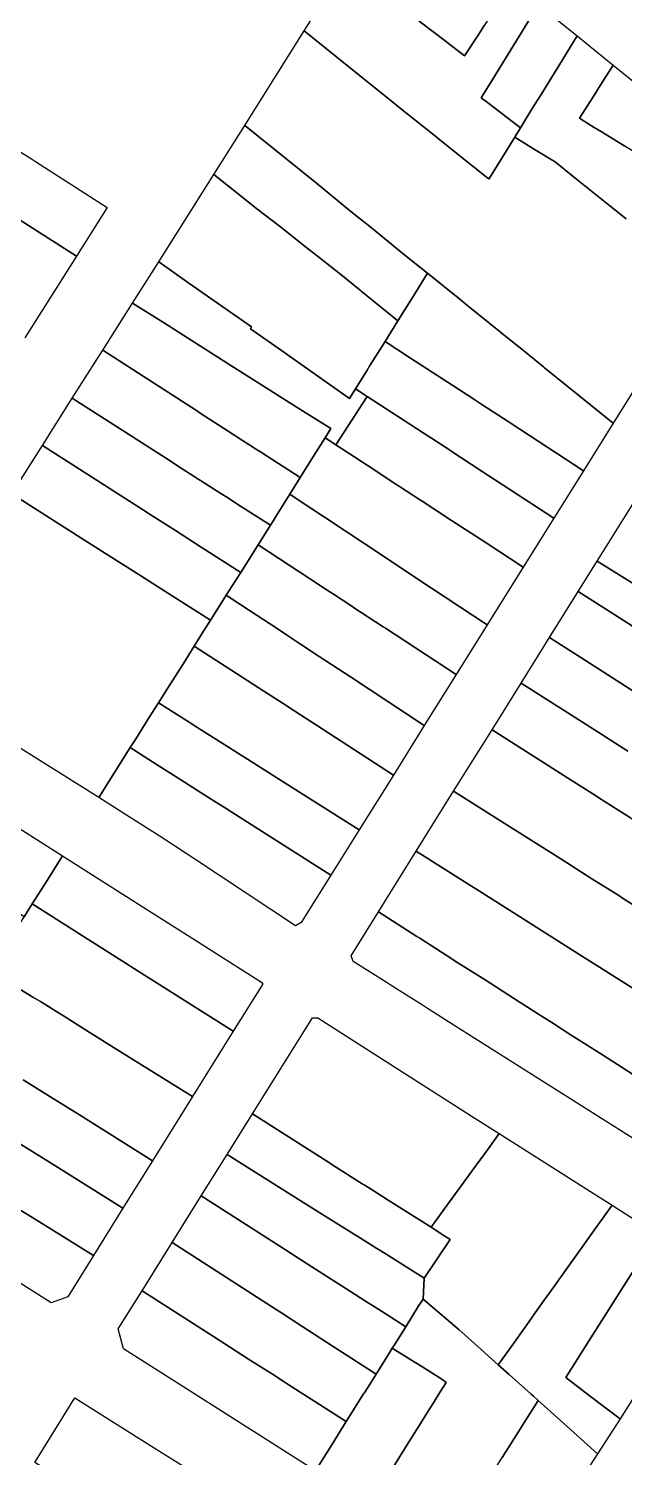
# Model space of a CAD drawing. Header units: metres. Extents: x 3 to 1005126, y 39 to 4383651.
# Drawn here: x 490478 to 490540.3, y 4370810.8 to 4370960.1 of the extents above; entities that cross this region are included whole.
import ezdxf

# ---------------------------------------------------------------- set-up
doc = ezdxf.new("R2010")
doc.units = ezdxf.units.M
doc.header["$MEASUREMENT"] = 0
doc.layers.add('TM_Llucmajor', color=7, linetype='Continuous')

msp = doc.modelspace()

# ---------------------------------------------------------------- linework, layer by layer
at = {"layer": 'TM_Llucmajor', "linetype": 'Continuous', "flags": 128}
for points in [[(490511.2, 4370966.75), (490515.97, 4370974.32), (490516.62, 4370974.49), (490519.6, 4370972.07), (490522.28, 4370969.91), (490526.62, 4370966.41), (490528.44, 4370964.94), (490527.27, 4370963.01), (490526.81, 4370962.27), (490525.71, 4370960.47), (490525.04, 4370959.43), (490523.62, 4370957.26), (490521.77, 4370958.67), (490521.71, 4370958.73), (490518.88, 4370960.88), (490518.36, 4370961.27), (490511.2, 4370966.75)], [(490526.61, 4370951.92), (490526.15, 4370952.27), (490525.35, 4370952.88), (490526.59, 4370954.89), (490528.16, 4370957.42), (490531.35, 4370962.58), (490535.37, 4370959.33), (490533.56, 4370956.39), (490531.61, 4370953.22), (490530.69, 4370951.75), (490529.45, 4370949.74), (490526.61, 4370951.92)], [(490535.62, 4370950.73), (490537.36, 4370953.47), (490537.62, 4370953.89), (490539.14, 4370956.29), (490547.49, 4370949.57), (490554.72, 4370943.75), (490552.37, 4370940), (490544.71, 4370945.12), (490543.92, 4370945.62), (490543.29, 4370946.01), (490542.1, 4370946.73), (490540.37, 4370947.81), (490537.98, 4370949.29), (490537.16, 4370949.78), (490535.84, 4370950.61), (490535.62, 4370950.73)], [(490497.39, 4370944.85), (490500.64, 4370949.99), (490508.12, 4370943.94), (490510.92, 4370941.67), (490511.74, 4370941), (490512.74, 4370940.19), (490513.88, 4370939.29), (490517, 4370936.76), (490518.07, 4370935.89), (490519.75, 4370934.54), (490518.24, 4370932.12), (490517.99, 4370931.73), (490516.65, 4370929.58), (490512.78, 4370932.71), (490512.69, 4370932.78), (490510.52, 4370934.54), (490510.19, 4370934.79), (490508.05, 4370936.47), (490506.98, 4370937.31), (490504.23, 4370939.48), (490501.91, 4370941.29), (490500.47, 4370942.42), (490497.39, 4370944.85)], [(490491.65, 4370935.74), (490497.39, 4370944.85), (490500.47, 4370942.42), (490501.91, 4370941.29), (490504.23, 4370939.48), (490506.98, 4370937.31), (490508.05, 4370936.47), (490510.19, 4370934.79), (490510.52, 4370934.54), (490512.69, 4370932.78), (490512.78, 4370932.71), (490516.65, 4370929.58), (490515.3, 4370927.42), (490513.72, 4370924.9), (490513.42, 4370924.41), (490512.28, 4370922.58), (490512.21, 4370922.47), (490511.59, 4370921.47), (490506.49, 4370925.04), (490504.81, 4370926.22), (490501.22, 4370928.74), (490501.34, 4370928.93), (490494.8, 4370933.52), (490491.65, 4370935.74)], [(490488.91, 4370931.43), (490491.65, 4370935.74), (490494.8, 4370933.52), (490501.34, 4370928.93), (490501.22, 4370928.74), (490504.81, 4370926.22), (490506.49, 4370925.04), (490511.59, 4370921.47), (490512.21, 4370922.47), (490513.44, 4370921.68), (490510.14, 4370916.63), (490509.03, 4370917.36), (490509.62, 4370918.31), (490506.68, 4370920.17), (490498.8, 4370925.16), (490492.14, 4370929.39), (490488.91, 4370931.43)], [(490515.3, 4370927.42), (490516.65, 4370929.58), (490517.99, 4370931.73), (490518.24, 4370932.12), (490519.75, 4370934.54), (490523.1, 4370931.83), (490523.78, 4370931.29), (490528.61, 4370927.38), (490529.42, 4370926.74), (490531.85, 4370924.77), (490531.96, 4370924.67), (490539.14, 4370918.88), (490536.04, 4370913.91), (490528.48, 4370918.84), (490528.17, 4370919.05), (490525.53, 4370920.77), (490524.67, 4370921.33), (490523.08, 4370922.36), (490517.87, 4370925.75), (490515.3, 4370927.42)], [(490485.79, 4370926.51), (490488.91, 4370931.43), (490492.14, 4370929.39), (490498.8, 4370925.16), (490506.68, 4370920.17), (490509.62, 4370918.31), (490509.03, 4370917.36), (490507.82, 4370915.42), (490506.43, 4370913.19), (490502.38, 4370915.8), (490501.86, 4370916.14), (490501.18, 4370916.58), (490501.05, 4370916.66), (490500.41, 4370917.07), (490498.91, 4370918.04), (490495.97, 4370919.94), (490495.58, 4370920.2), (490489.04, 4370924.41), (490485.79, 4370926.51)], [(490512.21, 4370922.47), (490512.28, 4370922.58), (490513.42, 4370924.41), (490513.72, 4370924.9), (490515.3, 4370927.42), (490517.87, 4370925.75), (490523.08, 4370922.36), (490524.67, 4370921.33), (490525.53, 4370920.77), (490528.17, 4370919.05), (490528.48, 4370918.84), (490536.04, 4370913.91), (490532.95, 4370908.97), (490529.15, 4370911.44), (490525.36, 4370913.91), (490522.31, 4370915.9), (490522.24, 4370915.95), (490520.15, 4370917.3), (490519.99, 4370917.41), (490517.88, 4370918.78), (490513.44, 4370921.68), (490512.21, 4370922.47)], [(490482.6, 4370921.48), (490485.79, 4370926.51), (490489.04, 4370924.41), (490495.58, 4370920.2), (490495.97, 4370919.94), (490498.91, 4370918.04), (490500.41, 4370917.07), (490501.05, 4370916.66), (490501.18, 4370916.58), (490501.86, 4370916.14), (490502.38, 4370915.8), (490506.43, 4370913.19), (490505.34, 4370911.45), (490503.94, 4370909.22), (490503.63, 4370908.72), (490503.32, 4370908.22), (490499.91, 4370910.4), (490498.93, 4370911.03), (490498.15, 4370911.53), (490496.01, 4370912.9), (490495.85, 4370913), (490493.62, 4370914.43), (490492.83, 4370914.94), (490482.6, 4370921.48)], [(490479.48, 4370916.56), (490482.6, 4370921.48), (490492.83, 4370914.94), (490493.62, 4370914.43), (490495.85, 4370913), (490496.01, 4370912.9), (490498.15, 4370911.53), (490498.93, 4370911.03), (490499.91, 4370910.4), (490503.32, 4370908.22), (490502.02, 4370906.16), (490500.21, 4370903.29), (490496.08, 4370905.94), (490493.38, 4370907.66), (490490.48, 4370909.52), (490490.33, 4370909.62), (490479.48, 4370916.56)], [(490510.14, 4370916.63), (490513.44, 4370921.68), (490517.88, 4370918.78), (490519.99, 4370917.41), (490520.15, 4370917.3), (490522.24, 4370915.95), (490522.31, 4370915.9), (490525.36, 4370913.91), (490529.15, 4370911.44), (490532.95, 4370908.97), (490529.73, 4370903.83), (490525.85, 4370906.37), (490522.24, 4370908.73), (490519.18, 4370910.73), (490519.02, 4370910.83), (490516.81, 4370912.28), (490516.16, 4370912.7), (490514.12, 4370914.03), (490510.14, 4370916.63)], [(490476.28, 4370911.5), (490479.48, 4370916.56), (490490.33, 4370909.62), (490490.48, 4370909.52), (490493.38, 4370907.66), (490496.08, 4370905.94), (490500.21, 4370903.29), (490499.32, 4370901.88), (490498.71, 4370900.92), (490497.37, 4370898.79), (490497.06, 4370898.29), (490492.68, 4370901.07), (490490.14, 4370902.69), (490489.01, 4370903.41), (490487.12, 4370904.61), (490484.26, 4370906.43), (490476.28, 4370911.5)], [(490505.34, 4370911.45), (490506.43, 4370913.19), (490507.82, 4370915.42), (490509.03, 4370917.36), (490510.14, 4370916.63), (490514.12, 4370914.03), (490516.16, 4370912.7), (490516.81, 4370912.28), (490519.02, 4370910.83), (490519.18, 4370910.73), (490522.24, 4370908.73), (490525.85, 4370906.37), (490529.73, 4370903.83), (490525.98, 4370897.82), (490518.74, 4370902.6), (490515.36, 4370904.84), (490508.98, 4370909.05), (490506.32, 4370910.8), (490505.34, 4370911.45)], [(490502.02, 4370906.16), (490503.32, 4370908.22), (490503.63, 4370908.72), (490503.94, 4370909.22), (490505.34, 4370911.45), (490506.32, 4370910.8), (490508.98, 4370909.05), (490515.36, 4370904.84), (490518.74, 4370902.6), (490525.98, 4370897.82), (490522.74, 4370892.62), (490515.34, 4370897.45), (490515.1, 4370897.61), (490511.99, 4370899.64), (490511.83, 4370899.75), (490509.8, 4370901.08), (490508.88, 4370901.68), (490508.52, 4370901.91), (490502.02, 4370906.16)], [(490498.71, 4370900.92), (490499.32, 4370901.88), (490500.21, 4370903.29), (490502.02, 4370906.16), (490508.52, 4370901.91), (490508.88, 4370901.68), (490509.8, 4370901.08), (490511.83, 4370899.75), (490511.99, 4370899.64), (490515.1, 4370897.61), (490515.34, 4370897.45), (490522.74, 4370892.62), (490519.4, 4370887.29), (490511.68, 4370892.38), (490508.42, 4370894.52), (490506.46, 4370895.81), (490505.1, 4370896.71), (490503.91, 4370897.49), (490501.25, 4370899.24), (490498.71, 4370900.92)], [(490495.36, 4370895.6), (490496.15, 4370896.86), (490497.06, 4370898.29), (490497.37, 4370898.79), (490498.71, 4370900.92), (490501.25, 4370899.24), (490503.91, 4370897.49), (490505.1, 4370896.71), (490506.46, 4370895.81), (490508.42, 4370894.52), (490511.68, 4370892.38), (490519.4, 4370887.29), (490516.17, 4370882.12), (490508.73, 4370886.94), (490505.27, 4370889.18), (490505.03, 4370889.34), (490502.63, 4370890.89), (490498.71, 4370893.43), (490495.36, 4370895.6)], [(490491.62, 4370889.68), (490492.56, 4370891.17), (490494.22, 4370893.79), (490495.36, 4370895.6), (490498.71, 4370893.43), (490502.63, 4370890.89), (490505.03, 4370889.34), (490505.27, 4370889.18), (490508.73, 4370886.94), (490516.17, 4370882.12), (490512.58, 4370876.38), (490505.05, 4370881.16), (490501.58, 4370883.36), (490497.61, 4370885.88), (490495.34, 4370887.31), (490495.1, 4370887.47), (490494.55, 4370887.82), (490491.62, 4370889.68)], [(490488.66, 4370884.99), (490489.2, 4370885.85), (490490.51, 4370887.92), (490490.68, 4370888.19), (490491.62, 4370889.68), (490494.55, 4370887.82), (490495.1, 4370887.47), (490495.34, 4370887.31), (490497.61, 4370885.88), (490501.58, 4370883.36), (490505.05, 4370881.16), (490512.58, 4370876.38), (490509.62, 4370871.66), (490502.07, 4370876.46), (490498.91, 4370878.47), (490498.85, 4370878.51), (490497.51, 4370879.36), (490495.69, 4370880.52), (490493.48, 4370881.92), (490491.58, 4370883.13), (490488.66, 4370884.99)], [(490522.47, 4370880.43), (490526.48, 4370886.86), (490534.38, 4370881.83), (490537.31, 4370879.97), (490537.66, 4370879.75), (490540.94, 4370877.66), (490541.57, 4370877.26), (490544.24, 4370875.56), (490548.25, 4370873), (490549.11, 4370872.45), (490547.69, 4370870.22), (490547.61, 4370870.09), (490547.08, 4370869.21), (490546.75, 4370868.68), (490545.12, 4370866.11), (490540.11, 4370869.27), (490539.72, 4370869.52), (490536.92, 4370871.29), (490533.66, 4370873.35), (490530.28, 4370875.49), (490528.7, 4370876.49), (490522.47, 4370880.43)], [(490460.49, 4370878.23), (490456.71, 4370880.65), (490459.91, 4370885.7), (490461.93, 4370886.14), (490464.51, 4370884.51), (490471.59, 4370880.01), (490481.58, 4370873.67), (490479.97, 4370871.11), (490478.43, 4370868.65), (490477.59, 4370867.31), (490473.91, 4370869.66), (490472.02, 4370870.87), (490471.18, 4370871.4), (490470.14, 4370872.07), (490469.79, 4370872.29), (490467.58, 4370873.71), (490467.03, 4370874.06), (490464.3, 4370875.8), (490460.49, 4370878.23)], [(490485.37, 4370879.77), (490488.66, 4370884.99), (490491.58, 4370883.13), (490493.48, 4370881.92), (490495.69, 4370880.52), (490497.51, 4370879.36), (490498.85, 4370878.51), (490498.91, 4370878.47), (490502.07, 4370876.46), (490509.62, 4370871.66), (490506.53, 4370866.72), (490505.94, 4370866.38), (490495.51, 4370873.27), (490492.39, 4370875.33), (490491.7, 4370875.77), (490488.28, 4370877.94), (490485.37, 4370879.77)], [(490484.62, 4370864.73), (490484.18, 4370865), (490482.8, 4370865.88), (490478.43, 4370868.65), (490479.97, 4370871.11), (490481.58, 4370873.67), (490485.03, 4370871.49), (490490.47, 4370868.04), (490492, 4370867.07), (490494.94, 4370865.21), (490502.5, 4370860.42), (490502.5, 4370860.24), (490499.43, 4370855.35), (490491.77, 4370860.2), (490488.83, 4370862.06), (490488.64, 4370862.18), (490484.62, 4370864.73)], [(490479.28, 4370858.45), (490478.49, 4370858.93), (490475.5, 4370860.76), (490474.04, 4370861.66), (490474.09, 4370861.74), (490475.21, 4370863.52), (490477.59, 4370867.31), (490478.43, 4370868.65), (490482.8, 4370865.88), (490484.18, 4370865), (490484.62, 4370864.73), (490488.64, 4370862.18), (490488.83, 4370862.06), (490491.77, 4370860.2), (490499.43, 4370855.35), (490495.16, 4370848.53), (490487.56, 4370853.29), (490484.39, 4370855.27), (490481.68, 4370856.97), (490481.34, 4370857.18), (490479.28, 4370858.45)], [(490509.61, 4370841.53), (490501.43, 4370846.71), (490507.7, 4370856.76), (490508.26, 4370856.74), (490524.7, 4370846.28), (490527.24, 4370844.67), (490526.1, 4370843.1), (490524.37, 4370840.72), (490521.49, 4370836.76), (490520.11, 4370834.87), (490515.63, 4370837.71), (490513.94, 4370838.78), (490513.1, 4370839.31), (490512.91, 4370839.43), (490509.74, 4370841.44), (490509.61, 4370841.53)], [(490466.52, 4370843.23), (490466.34, 4370843.34), (490463.59, 4370845.03), (490466.59, 4370849.8), (490466.77, 4370850.08), (490468.58, 4370848.94), (490469.3, 4370848.49), (490469.7, 4370848.24), (490471.49, 4370847.13), (490471.59, 4370847.07), (490473.42, 4370845.93), (490473.95, 4370845.6), (490477.13, 4370843.61), (490477.21, 4370843.56), (490480.24, 4370841.67), (490487.9, 4370836.88), (490484.82, 4370831.94), (490478.83, 4370835.64), (490477.11, 4370836.7), (490477.03, 4370836.75), (490473.97, 4370838.63), (490471.53, 4370840.14), (490469.77, 4370841.22), (490466.52, 4370843.23)], [(490507.08, 4370837.27), (490498.78, 4370842.47), (490501.43, 4370846.71), (490509.61, 4370841.53), (490509.74, 4370841.44), (490512.91, 4370839.43), (490513.1, 4370839.31), (490513.94, 4370838.78), (490515.63, 4370837.71), (490520.11, 4370834.87), (490521.44, 4370834.03), (490522.12, 4370833.6), (490519.38, 4370829.56), (490515.3, 4370832.12), (490514.52, 4370832.61), (490514.45, 4370832.65), (490513, 4370833.56), (490510.45, 4370835.16), (490507.08, 4370837.27)], [(490462.96, 4370838.02), (490460.27, 4370839.73), (490462.16, 4370842.73), (490463.59, 4370845.03), (490466.34, 4370843.34), (490466.52, 4370843.23), (490469.77, 4370841.22), (490471.53, 4370840.14), (490473.97, 4370838.63), (490477.03, 4370836.75), (490477.11, 4370836.7), (490478.83, 4370835.64), (490484.82, 4370831.94), (490482.13, 4370827.62), (490480.39, 4370826.98), (490467.51, 4370835.14), (490462.96, 4370838.02)], [(490523.03, 4370824.15), (490519.27, 4370827.38), (490519.38, 4370829.56), (490522.12, 4370833.6), (490521.44, 4370834.03), (490520.11, 4370834.87), (490521.49, 4370836.76), (490524.37, 4370840.72), (490526.1, 4370843.1), (490527.24, 4370844.67), (490537.14, 4370838.36), (490539.02, 4370837.17), (490537.44, 4370834.96), (490532.95, 4370828.66), (490531.49, 4370826.62), (490530.11, 4370824.69), (490528.48, 4370822.4), (490527.13, 4370820.52), (490524.3, 4370823.06), (490523.03, 4370824.15)], [(490507.15, 4370831.07), (490504.29, 4370832.9), (490496.09, 4370838.16), (490498.78, 4370842.47), (490507.08, 4370837.27), (490510.45, 4370835.16), (490513, 4370833.56), (490514.45, 4370832.65), (490514.52, 4370832.61), (490515.3, 4370832.12), (490519.38, 4370829.56), (490519.27, 4370827.38), (490518.77, 4370826.59), (490517.46, 4370824.48), (490515.31, 4370825.85), (490514.26, 4370826.52), (490513.26, 4370827.16), (490511.69, 4370828.16), (490510.8, 4370828.73), (490507.65, 4370830.75), (490507.15, 4370831.07)], [(490504.01, 4370826.22), (490493.06, 4370833.3), (490496.09, 4370838.16), (490504.29, 4370832.9), (490507.15, 4370831.07), (490507.65, 4370830.75), (490510.8, 4370828.73), (490511.69, 4370828.16), (490513.26, 4370827.16), (490514.26, 4370826.52), (490515.31, 4370825.85), (490517.46, 4370824.48), (490516.29, 4370822.61), (490516.06, 4370822.25), (490515.68, 4370821.64), (490514.71, 4370820.09), (490514.36, 4370819.53), (490510.36, 4370822.12), (490506.7, 4370824.49), (490504.58, 4370825.86), (490504.01, 4370826.22)], [(490528.28, 4370819.49), (490527.13, 4370820.52), (490528.48, 4370822.4), (490530.11, 4370824.69), (490531.49, 4370826.62), (490532.95, 4370828.66), (490537.44, 4370834.96), (490539.02, 4370837.17), (490543.72, 4370834.19), (490536.82, 4370823.31), (490534.19, 4370819.17), (490535.87, 4370817.89), (490536.05, 4370817.76), (490537.92, 4370816.34), (490538.21, 4370816.12), (490539.86, 4370814.87), (490537.51, 4370811.22), (490533.65, 4370814.68), (490531.3, 4370816.78), (490530.82, 4370817.22), (490530.57, 4370817.44), (490528.28, 4370819.49)], [(490536.05, 4370817.76), (490535.87, 4370817.89), (490534.19, 4370819.17), (490536.82, 4370823.31), (490543.72, 4370834.19), (490544.76, 4370833.53), (490548.63, 4370831.07), (490549.06, 4370829.18), (490542.87, 4370819.55), (490541.49, 4370817.41), (490539.86, 4370814.87), (490538.21, 4370816.12), (490537.92, 4370816.34), (490536.05, 4370817.76)], [(490497.84, 4370823.15), (490489.9, 4370828.24), (490493.06, 4370833.3), (490504.01, 4370826.22), (490504.58, 4370825.86), (490506.7, 4370824.49), (490510.36, 4370822.12), (490514.36, 4370819.53), (490513.49, 4370818.15), (490513.11, 4370817.55), (490513.06, 4370817.46), (490511.25, 4370814.57), (490505.18, 4370818.46), (490504.75, 4370818.73), (490503.52, 4370819.52), (490501.41, 4370820.87), (490501.14, 4370821.04), (490497.84, 4370823.15)], [(490494.53, 4370818.01), (490487.95, 4370822.19), (490487.41, 4370824.26), (490489.9, 4370828.24), (490497.84, 4370823.15), (490501.14, 4370821.04), (490501.41, 4370820.87), (490503.52, 4370819.52), (490504.75, 4370818.73), (490505.18, 4370818.46), (490511.25, 4370814.57), (490509.73, 4370812.13), (490508.9, 4370810.81), (490508.04, 4370809.44), (490494.53, 4370818.01)], [(490513.7, 4370805.86), (490508.04, 4370809.44), (490508.9, 4370810.81), (490509.73, 4370812.13), (490511.25, 4370814.57), (490513.06, 4370817.46), (490513.11, 4370817.55), (490513.49, 4370818.15), (490514.36, 4370819.53), (490514.71, 4370820.09), (490515.68, 4370821.64), (490516.06, 4370822.25), (490517.9, 4370821.1), (490519.15, 4370820.32), (490521.22, 4370819.02), (490521.67, 4370818.67), (490521.06, 4370817.68), (490520.35, 4370816.55), (490519.74, 4370815.57), (490518.71, 4370813.92), (490518.58, 4370813.7), (490517.59, 4370812.12), (490513.7, 4370805.86)], [(490486.91, 4370805.12), (490478.71, 4370810.29), (490482.88, 4370817.04), (490491.16, 4370811.84), (490494.22, 4370809.92), (490498.34, 4370807.33), (490500.07, 4370806.24), (490505.34, 4370802.91), (490501.08, 4370796.17), (490500.1, 4370796.79), (490495.81, 4370799.5), (490494.19, 4370800.52), (490493.34, 4370801.06), (490492.44, 4370801.63), (490490.5, 4370802.86), (490489.97, 4370803.19), (490486.91, 4370805.12)], [(490535.22, 4370807.65), (490528.93, 4370797.86), (490526.99, 4370797.46), (490521.35, 4370801.03), (490522.09, 4370802.21), (490523.81, 4370804.92), (490524.24, 4370805.6), (490526.27, 4370808.82), (490527.54, 4370810.82), (490528.79, 4370812.8), (490529.04, 4370813.2), (490529.8, 4370814.4), (490531.3, 4370816.78), (490533.65, 4370814.68), (490537.51, 4370811.22), (490535.22, 4370807.65)]]:
    msp.add_lwpolyline(points, close=True, dxfattribs=at)
for points in [[(490531.35, 4370962.58), (490528.16, 4370957.42), (490526.59, 4370954.89), (490525.35, 4370952.88), (490526.15, 4370952.27), (490526.61, 4370951.92), (490529.45, 4370949.74), (490528.85, 4370948.75), (490526.14, 4370944.37), (490526.03, 4370944.46), (490522.79, 4370947.06), (490519.91, 4370949.38), (490517.1, 4370951.63), (490515.2, 4370953.15), (490513.69, 4370954.38), (490506.85, 4370959.87), (490506.85, 4370959.87), (490511.2, 4370966.75)], [(490548.5, 4370933.81), (490539.14, 4370918.88), (490531.96, 4370924.67), (490531.85, 4370924.77), (490529.42, 4370926.74), (490528.61, 4370927.38), (490523.78, 4370931.29), (490523.1, 4370931.83), (490519.75, 4370934.54), (490518.07, 4370935.89), (490517, 4370936.76), (490513.88, 4370939.29), (490512.74, 4370940.19), (490511.74, 4370941), (490510.92, 4370941.67), (490508.12, 4370943.94), (490500.64, 4370949.99), (490500.64, 4370949.99), (490506.85, 4370959.87), (490513.69, 4370954.38), (490515.2, 4370953.15), (490517.1, 4370951.63), (490519.91, 4370949.38), (490522.79, 4370947.06), (490526.03, 4370944.46), (490526.14, 4370944.37), (490528.85, 4370948.75), (490531.1, 4370947.38), (490531.18, 4370947.33), (490532.83, 4370946.33), (490533, 4370946.23), (490533.07, 4370946.17), (490534.97, 4370944.66), (490538.79, 4370941.59), (490540.51, 4370940.22)], [(490518.88, 4370960.88), (490521.71, 4370958.73), (490521.77, 4370958.67), (490523.62, 4370957.26), (490525.04, 4370959.43), (490525.71, 4370960.47)], [(490540.51, 4370940.22), (490538.79, 4370941.59), (490534.97, 4370944.66), (490533.07, 4370946.17), (490533, 4370946.23), (490532.83, 4370946.33), (490531.18, 4370947.33), (490531.1, 4370947.38), (490528.85, 4370948.75), (490528.85, 4370948.75), (490529.45, 4370949.74), (490530.69, 4370951.75), (490531.61, 4370953.22), (490533.56, 4370956.39), (490535.37, 4370959.33), (490539.14, 4370956.29), (490537.62, 4370953.89), (490537.36, 4370953.47), (490535.62, 4370950.73), (490535.84, 4370950.61), (490537.16, 4370949.78), (490537.98, 4370949.29), (490540.37, 4370947.81)], [(490476.97, 4370947.38), (490478.33, 4370946.5), (490478.77, 4370946.22), (490486.24, 4370941.41), (490483.04, 4370936.33), (490475.54, 4370941.12)], [(490475.54, 4370941.12), (490483.04, 4370936.33), (490477.65, 4370927.79)], [(490476.28, 4370911.5), (490484.26, 4370906.43), (490487.12, 4370904.61), (490489.01, 4370903.41), (490490.14, 4370902.69), (490492.68, 4370901.07), (490497.06, 4370898.29), (490496.15, 4370896.86), (490495.36, 4370895.6), (490494.22, 4370893.79), (490492.56, 4370891.17), (490491.62, 4370889.68), (490490.68, 4370888.19), (490490.51, 4370887.92), (490489.2, 4370885.85), (490488.66, 4370884.99), (490485.37, 4370879.77), (490485.37, 4370879.77), (490464.9, 4370892.6)], [(490545.47, 4370899.49), (490537.47, 4370904.46), (490537.47, 4370904.46), (490541.49, 4370910.87)], [(490543.4, 4370896.24), (490539.3, 4370898.85), (490535.48, 4370901.29), (490535.48, 4370901.29), (490537.47, 4370904.46), (490545.47, 4370899.49)], [(490543.26, 4370889.6), (490536.26, 4370894.07), (490532.48, 4370896.48), (490532.48, 4370896.48), (490535.48, 4370901.29), (490539.3, 4370898.85), (490543.4, 4370896.24)], [(490540.66, 4370884.62), (490537.46, 4370886.66), (490529.51, 4370891.72), (490529.51, 4370891.72), (490532.48, 4370896.48), (490536.26, 4370894.07), (490543.26, 4370889.6)], [(490540.94, 4370877.66), (490537.66, 4370879.75), (490537.31, 4370879.97), (490534.38, 4370881.83), (490526.48, 4370886.86), (490526.48, 4370886.86), (490529.51, 4370891.72), (490537.46, 4370886.66), (490540.66, 4370884.62)], [(490547.91, 4370855.6), (490536.78, 4370862.64), (490535.95, 4370863.16), (490533.37, 4370864.79), (490529.74, 4370867.09), (490526.48, 4370869.15), (490524.78, 4370870.22), (490524.32, 4370870.51), (490518.56, 4370874.16), (490518.56, 4370874.16), (490522.47, 4370880.43), (490528.7, 4370876.49), (490530.28, 4370875.49), (490533.66, 4370873.35), (490536.92, 4370871.29), (490539.72, 4370869.52), (490540.11, 4370869.27), (490545.12, 4370866.11)], [(490543.81, 4370849.18), (490538.02, 4370852.88), (490536.14, 4370854.08), (490534.76, 4370854.96), (490533.95, 4370855.48), (490532.73, 4370856.26), (490531.35, 4370857.14), (490529.31, 4370858.44), (490525.75, 4370860.71), (490522.64, 4370862.69), (490522.29, 4370862.92), (490518.93, 4370865.07), (490518.61, 4370865.27), (490514.61, 4370867.82), (490514.61, 4370867.82), (490518.56, 4370874.16), (490524.32, 4370870.51), (490524.78, 4370870.22), (490526.48, 4370869.15), (490529.74, 4370867.09), (490533.37, 4370864.79), (490535.95, 4370863.16), (490536.78, 4370862.64), (490547.91, 4370855.6)], [(490546.52, 4370840.8), (490522.71, 4370855.86), (490519.63, 4370857.81), (490519.21, 4370858.07), (490515.82, 4370860.22), (490515.82, 4370860.22), (490515.51, 4370860.41), (490511.97, 4370862.65), (490511.76, 4370863.25), (490514.61, 4370867.82), (490518.61, 4370865.27), (490518.93, 4370865.07), (490522.29, 4370862.92), (490522.64, 4370862.69), (490525.75, 4370860.71), (490529.31, 4370858.44), (490531.35, 4370857.14), (490532.73, 4370856.26), (490533.95, 4370855.48), (490534.76, 4370854.96), (490536.14, 4370854.08), (490538.02, 4370852.88), (490543.81, 4370849.18)], [(490475.5, 4370860.76), (490478.49, 4370858.93), (490479.28, 4370858.45), (490481.34, 4370857.18), (490481.68, 4370856.97), (490484.39, 4370855.27), (490487.56, 4370853.29), (490495.16, 4370848.53), (490490.98, 4370841.83), (490483.35, 4370846.61), (490480.26, 4370848.54), (490477.46, 4370850.29)], [(490477.46, 4370850.29), (490480.26, 4370848.54), (490483.35, 4370846.61), (490490.98, 4370841.83), (490487.9, 4370836.88), (490480.24, 4370841.67), (490477.21, 4370843.56)], [(490513.7, 4370805.86), (490517.59, 4370812.12), (490518.58, 4370813.7), (490518.71, 4370813.92), (490519.74, 4370815.57), (490520.35, 4370816.55), (490521.06, 4370817.68), (490521.67, 4370818.67), (490521.22, 4370819.02), (490519.15, 4370820.32), (490517.9, 4370821.1), (490516.06, 4370822.25), (490516.29, 4370822.61), (490517.46, 4370824.48), (490518.77, 4370826.59), (490519.27, 4370827.38), (490523.03, 4370824.15), (490524.3, 4370823.06), (490527.13, 4370820.52), (490528.28, 4370819.49), (490530.57, 4370817.44), (490530.82, 4370817.22), (490531.3, 4370816.78), (490529.8, 4370814.4), (490529.04, 4370813.2), (490528.79, 4370812.8), (490527.54, 4370810.82)]]:
    msp.add_lwpolyline(points, dxfattribs=at)

doc.saveas('drawing.dxf')
